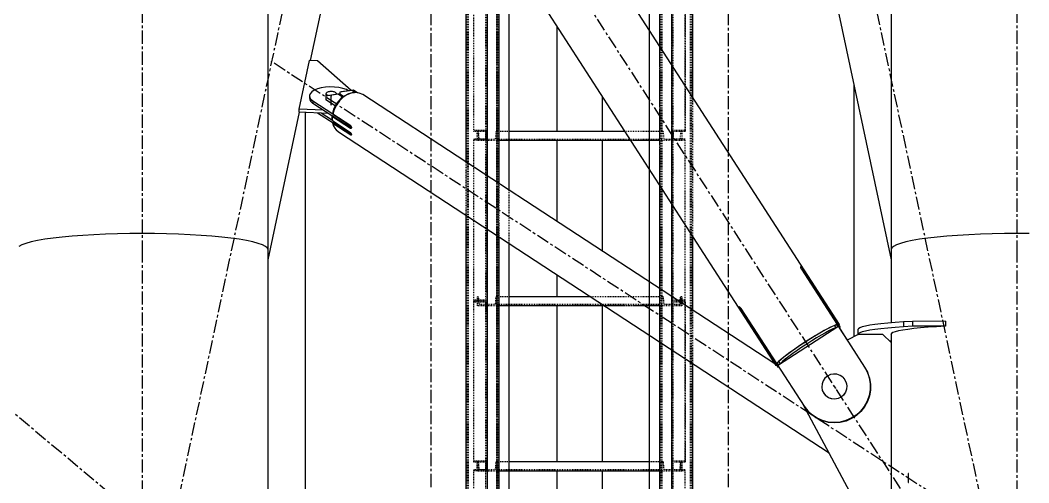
# Model space of a CAD drawing. Header units: millimetres. Extents: x 5143 to 30813, y 232 to 21408.
# Drawn here: x 11766 to 12377, y 14213 to 14493 of the extents above; entities that cross this region are included whole.
import ezdxf

# ---------------------------------------------------------------- set-up
doc = ezdxf.new("R2010")
doc.units = ezdxf.units.MM
doc.header["$LTSCALE"] = 0.25
for name, pattern in [('CENTER', [50.8, 31.75, -6.35, 6.35, -6.35]), ('XKITLINE00', [0]), ('XKITLINE02', [4, 2, -2]), ('XKITLINE03', [6, 3, -1, 1, -1])]:
    doc.linetypes.add(name, pattern=pattern)

msp = doc.modelspace()

# ---------------------------------------------------------------- linework, layer by layer
at = {"color": 8, "linetype": 'CENTER'}
for p, q in [((11840, 16010.75), (11840, 14354.32)), ((12370, 16010.75), (12370, 14354.32)), ((11840, 14190.27), (10096.38, 15650.27)), ((12015, 15209.12), (12015, 13540.01)), ((12195, 15209.12), (12195, 13540.01)), ((12015, 14920.27), (11840, 14100.27)), ((11840, 14920.27), (12370, 14100.27)), ((12195, 14920.27), (12370, 14100.27)), ((12351.95, 14184.83), (11918.47, 14468)), ((11954.53, 14441.73), (11954.53, 14447.16)), ((11840, 14354.32), (11840, 12689.51)), ((12370, 14354.32), (12370, 12689.51)), ((12259.41, 14271.35), (12260.09, 14270.33)), ((12304.21, 14218.73), (12304.21, 14213.3))]:
    msp.add_line(p, q, dxfattribs=at)
at = {"color": 3, "linetype": 'XKITLINE02'}
for p, q in [((12037.16, 13721.24), (12037.17, 15406.22)), ((12037.69, 13721.24), (12037.7, 15406.22)), ((12054.93, 13721.24), (12054.93, 15406.22)), ((12055.01, 13721.24), (12055.01, 15406.22)), ((12055.46, 13721.24), (12055.47, 15406.22)), ((12055.86, 13721.24), (12055.86, 15406.22)), ((12147.49, 14302.1), (12147.49, 15406.22)), ((12153.69, 13723.56), (12153.69, 15406.22)), ((12154.14, 13721.24), (12154.14, 15406.22)), ((12154.54, 13721.24), (12154.54, 15406.22)), ((12154.99, 13721.24), (12154.99, 15406.22)), ((12155.07, 13721.24), (12155.07, 15406.22)), ((12172.31, 13721.24), (12172.31, 15406.22)), ((12172.84, 13721.24), (12172.84, 15406.22)), ((12147.49, 13721.24), (12147.49, 14943.1)), ((12173.69, 14446.09), (12173.69, 14943.1)), ((12041.01, 14425.71), (12041.01, 14523.03)), ((12048.21, 14420.46), (12048.21, 14522.44)), ((12049.01, 14420.46), (12049.01, 14520.98)), ((12160.99, 14420.46), (12160.99, 14523.03)), ((12161.79, 14420.46), (12161.79, 14522.44)), ((12168.99, 14425.71), (12168.99, 14523.03)), ((12168.99, 14522.44), (12168.99, 14425.71)), ((12147.49, 14077.5), (12147.49, 14486.62)), ((12153.69, 14392.84), (12153.69, 14477.03)), ((12173.69, 14317.57), (12173.69, 14446.09)), ((12049.01, 14426.29), (12041.01, 14426.29)), ((12048.21, 14425.71), (12041.01, 14425.71)), ((12043.69, 14425.78), (12043.01, 14425.78)), ((12043.01, 14420.28), (12043.01, 14425.78)), ((12043.01, 14425.78), (12043.01, 14420.28)), ((12044.07, 14420.98), (12043.69, 14425.78)), ((12043.69, 14425.78), (12044.07, 14420.98)), ((12049.01, 14426.28), (12048.21, 14426.28)), ((12048.21, 14426.28), (12048.21, 14421.06)), ((12048.21, 14323.61), (12048.21, 14426.28)), ((12049.01, 14426.28), (12049.01, 14420.48)), ((12049.01, 14328.83), (12049.01, 14426.28)), ((12054.33, 14425.78), (12053.95, 14420.98)), ((12054.33, 14425.78), (12053.95, 14420.98)), ((12055.01, 14425.78), (12054.33, 14425.78)), ((12062.51, 14425.78), (12055.01, 14425.78)), ((12055.01, 14420.28), (12055.01, 14425.78)), ((12055.01, 14425.78), (12055.01, 14420.28)), ((12055.01, 14425.78), (12055.01, 14420.28)), ((12154.99, 14425.78), (12132.4, 14425.78)), ((12154.99, 14420.28), (12154.99, 14425.78)), ((12154.99, 14425.78), (12154.99, 14420.28)), ((12155.67, 14425.78), (12154.99, 14425.78)), ((12154.99, 14425.78), (12154.99, 14420.28)), ((12155.67, 14425.78), (12156.05, 14420.98)), ((12155.67, 14425.78), (12156.05, 14420.98)), ((12160.99, 14426.29), (12160.99, 14420.46)), ((12168.99, 14426.29), (12160.99, 14426.29)), ((12160.99, 14323.03), (12160.99, 14426.28)), ((12161.79, 14426.28), (12160.99, 14426.28)), ((12161.79, 14323.61), (12161.79, 14426.28)), ((12161.79, 14425.71), (12161.79, 14420.46)), ((12168.99, 14425.71), (12161.79, 14425.71)), ((12166.31, 14425.78), (12165.93, 14420.98)), ((12166.31, 14425.78), (12165.93, 14420.98)), ((12166.99, 14425.78), (12166.31, 14425.78)), ((12166.99, 14425.78), (12166.99, 14420.28)), ((12166.99, 14425.78), (12166.99, 14420.28)), ((12048.21, 14421.06), (12041.01, 14421.06)), ((12041.01, 14421.06), (12041.01, 14420.48)), ((12041.01, 14323.03), (12041.01, 14421.06)), ((12049.01, 14420.48), (12041.01, 14420.48)), ((12055.01, 14420.28), (12043.01, 14420.28)), ((12053.95, 14420.98), (12044.07, 14420.98)), ((12049.01, 14420.46), (12048.21, 14420.46)), ((12049.01, 14323.03), (12049.01, 14420.48)), ((12154.99, 14420.98), (12055.01, 14420.98)), ((12062.51, 14420.28), (12055.01, 14420.28)), ((12154.99, 14420.28), (12135.96, 14420.28)), ((12166.99, 14420.28), (12154.99, 14420.28)), ((12165.93, 14420.98), (12156.05, 14420.98)), ((12168.99, 14420.47), (12160.99, 14420.47)), ((12161.79, 14420.46), (12160.99, 14420.46)), ((12168.99, 14421.06), (12161.79, 14421.06)), ((12168.99, 14323.03), (12168.99, 14421.06)), ((12036.31, 14374.73), (12036.31, 14407.31)), ((12056.31, 14361.66), (12056.31, 14394.25)), ((12062.51, 14357.61), (12062.51, 14390.2)), ((12147.49, 14302.1), (12147.49, 14334.69)), ((12153.69, 14298.05), (12153.69, 14330.64)), ((12043.69, 14325.78), (12043.01, 14325.78)), ((12043.01, 14325.78), (12043.01, 14320.28)), ((12043.01, 14325.78), (12043.01, 14320.28)), ((12043.69, 14325.78), (12044.07, 14320.98)), ((12043.69, 14325.78), (12044.07, 14320.98)), ((12049.01, 14328.83), (12048.21, 14328.83)), ((12049.01, 14328.83), (12049.01, 14323.03)), ((12054.33, 14325.78), (12053.95, 14320.98)), ((12054.33, 14325.78), (12053.95, 14320.98)), ((12055.01, 14325.78), (12054.33, 14325.78)), ((12062.51, 14325.78), (12055.01, 14325.78)), ((12055.01, 14320.28), (12055.01, 14325.78)), ((12055.01, 14325.78), (12055.01, 14320.28)), ((12055.01, 14325.78), (12055.01, 14320.28)), ((12154.99, 14325.78), (12111.25, 14325.78)), ((12154.99, 14320.28), (12154.99, 14325.78)), ((12154.99, 14325.78), (12154.99, 14320.28)), ((12155.67, 14325.78), (12154.99, 14325.78)), ((12154.99, 14325.78), (12154.99, 14320.28)), ((12155.67, 14325.78), (12156.05, 14320.98)), ((12155.67, 14325.78), (12156.05, 14320.98)), ((12161.79, 14328.83), (12160.99, 14328.83)), ((12166.31, 14325.78), (12165.93, 14320.98)), ((12165.93, 14320.98), (12166.31, 14325.78)), ((12166.99, 14325.78), (12166.31, 14325.78)), ((12166.99, 14325.78), (12166.99, 14320.28)), ((12166.99, 14320.28), (12166.99, 14325.78)), ((12048.21, 14323.61), (12041.01, 14323.61)), ((12041.01, 14323.03), (12041.01, 14322.44)), ((12049.01, 14323.03), (12041.01, 14323.03)), ((12041.01, 14225.71), (12041.01, 14323.03)), ((12049.01, 14323.03), (12041.01, 14323.03)), ((12048.21, 14322.44), (12041.01, 14322.44)), ((12055.01, 14320.28), (12043.01, 14320.28)), ((12053.95, 14320.98), (12044.07, 14320.98)), ((12048.21, 14322.44), (12048.21, 14317.2)), ((12048.21, 14220.46), (12048.21, 14322.44)), ((12049.01, 14317.2), (12049.01, 14323.03)), ((12049.01, 14220.46), (12049.01, 14320.98)), ((12154.99, 14320.98), (12055.01, 14320.98)), ((12062.51, 14320.28), (12055.01, 14320.28)), ((12154.99, 14320.28), (12119.67, 14320.28)), ((12166.99, 14320.28), (12154.99, 14320.28)), ((12165.93, 14320.98), (12156.05, 14320.98)), ((12160.99, 14220.46), (12160.99, 14323.03)), ((12168.99, 14323.03), (12160.99, 14323.03)), ((12168.99, 14323.03), (12160.99, 14323.03)), ((12168.99, 14323.61), (12161.79, 14323.61)), ((12161.79, 14220.46), (12161.79, 14322.44)), ((12168.99, 14322.44), (12161.79, 14322.44)), ((12168.99, 14225.71), (12168.99, 14323.03)), ((12168.99, 14322.44), (12168.99, 14225.71)), ((12173.69, 14123.02), (12173.69, 14317.57)), ((12049.01, 14317.2), (12048.21, 14317.2)), ((12161.79, 14317.2), (12160.99, 14317.2)), ((12049.01, 14226.29), (12041.01, 14226.29)), ((12049.01, 14226.28), (12048.21, 14226.28)), ((12048.21, 14226.28), (12048.21, 14221.06)), ((12048.21, 14123.61), (12048.21, 14226.28)), ((12049.01, 14226.28), (12049.01, 14220.48)), ((12049.01, 14226.28), (12049.01, 14128.83)), ((12168.99, 14226.29), (12160.99, 14226.29)), ((12160.99, 14123.03), (12160.99, 14226.28)), ((12161.79, 14226.28), (12160.99, 14226.28)), ((12161.79, 14123.61), (12161.79, 14226.28)), ((12048.21, 14225.71), (12041.01, 14225.71)), ((12048.21, 14221.06), (12041.01, 14221.06)), ((12041.01, 14221.06), (12041.01, 14220.48)), ((12041.01, 14123.03), (12041.01, 14221.06)), ((12049.01, 14220.48), (12041.01, 14220.48)), ((12043.69, 14225.78), (12043.01, 14225.78)), ((12043.01, 14220.28), (12043.01, 14225.78)), ((12043.01, 14225.78), (12043.01, 14220.28)), ((12055.01, 14220.28), (12043.01, 14220.28)), ((12044.07, 14220.98), (12043.69, 14225.78)), ((12043.69, 14225.78), (12044.07, 14220.98)), ((12053.95, 14220.98), (12044.07, 14220.98)), ((12049.01, 14220.46), (12048.21, 14220.46)), ((12049.01, 14220.48), (12049.01, 14123.03)), ((12054.33, 14225.78), (12053.95, 14220.98)), ((12054.33, 14225.78), (12053.95, 14220.98)), ((12055.01, 14225.78), (12054.33, 14225.78)), ((12062.51, 14225.78), (12055.01, 14225.78)), ((12055.01, 14220.28), (12055.01, 14225.78)), ((12055.01, 14225.78), (12055.01, 14220.28)), ((12055.01, 14225.78), (12055.01, 14220.28)), ((12154.99, 14220.98), (12055.01, 14220.98)), ((12062.51, 14220.28), (12055.01, 14220.28)), ((12154.99, 14225.78), (12147.49, 14225.78)), ((12154.99, 14220.28), (12147.49, 14220.28)), ((12154.99, 14220.28), (12154.99, 14225.78)), ((12154.99, 14225.78), (12154.99, 14220.28)), ((12155.67, 14225.78), (12154.99, 14225.78)), ((12154.99, 14225.78), (12154.99, 14220.28)), ((12166.99, 14220.28), (12154.99, 14220.28)), ((12155.67, 14225.78), (12156.05, 14220.98)), ((12155.67, 14225.78), (12156.05, 14220.98)), ((12165.93, 14220.98), (12156.05, 14220.98)), ((12168.99, 14220.47), (12160.99, 14220.47)), ((12161.79, 14220.46), (12160.99, 14220.46)), ((12161.79, 14220.46), (12161.79, 14225.71)), ((12168.99, 14225.71), (12161.79, 14225.71)), ((12168.99, 14221.06), (12161.79, 14221.06)), ((12166.31, 14225.78), (12165.93, 14220.98)), ((12165.93, 14220.98), (12166.31, 14225.78)), ((12166.99, 14225.78), (12166.31, 14225.78)), ((12166.99, 14225.78), (12166.99, 14220.28)), ((12166.99, 14220.28), (12166.99, 14225.78)), ((12168.99, 14123.03), (12168.99, 14221.06))]:
    msp.add_line(p, q, dxfattribs=at)
at = {"color": 1, "linetype": 'XKITLINE03'}
for p, q in [((12049.02, 15406.22), (12049.01, 13721.24)), ((12055.01, 15406.22), (12055.01, 13721.24)), ((12147.49, 13721.24), (12147.49, 15406.22)), ((12160.99, 15406.22), (12160.99, 13721.24)), ((12049.01, 14523.03), (12049.01, 14426.29)), ((12160.99, 14426.29), (12160.99, 14523.03)), ((12049.01, 14420.48), (12049.01, 14323.03)), ((12154.99, 14420.28), (12055.01, 14420.28)), ((12055.01, 14420.28), (12055.01, 14420.28)), ((12154.99, 14420.28), (12154.99, 14420.28)), ((12160.99, 14323.03), (12160.99, 14420.47)), ((12049.01, 14323.03), (12049.01, 14226.29)), ((12154.99, 14320.28), (12055.01, 14320.28)), ((12055.01, 14320.28), (12055.01, 14320.28)), ((12154.99, 14320.28), (12154.99, 14320.28)), ((12160.99, 14226.29), (12160.99, 14323.03)), ((12049.01, 14220.48), (12049.01, 14123.03)), ((12154.99, 14220.28), (12055.01, 14220.28)), ((12055.01, 14220.28), (12055.01, 14220.28)), ((12154.99, 14220.28), (12154.99, 14220.28)), ((12160.99, 14123.03), (12160.99, 14220.47))]:
    msp.add_line(p, q, dxfattribs=at)
at = {"color": 7, "linetype": 'XKITLINE00'}
for p, q in [((12147.49, 14486.62), (12147.49, 14897.45)), ((12153.69, 14477.03), (12153.69, 14897.45)), ((12173.69, 14446.09), (12173.69, 14897.45)), ((12036.31, 14407.31), (12036.31, 14574.44)), ((12056.31, 14394.25), (12056.31, 14543.5)), ((12062.51, 14390.2), (12062.51, 14533.91)), ((12132.4, 14425.78), (12062.51, 14425.78)), ((12135.96, 14420.28), (12062.51, 14420.28)), ((12147.49, 14334.69), (12147.49, 14402.44)), ((12153.69, 14330.64), (12153.69, 14392.84)), ((12036.31, 14123.02), (12036.31, 14374.73)), ((12056.31, 14123.02), (12056.31, 14361.66)), ((12173.69, 14317.57), (12173.69, 14361.9)), ((12062.51, 14123.02), (12062.51, 14357.61)), ((12111.25, 14325.78), (12062.51, 14325.78)), ((12119.67, 14320.28), (12062.51, 14320.28)), ((12147.49, 14123.02), (12147.49, 14302.1)), ((12153.69, 14123.02), (12153.69, 14298.05)), ((12173.69, 14123.02), (12173.69, 14284.99)), ((12147.49, 14225.78), (12062.51, 14225.78)), ((12147.49, 14220.28), (12062.51, 14220.28))]:
    msp.add_line(p, q, dxfattribs=at)
at = {"color": 8, "linetype": 'XKITLINE00'}
for p, q in [((12293.8, 14884.03), (12293.8, 14354.32)), ((11986.28, 14736.05), (12262.3, 14308.99)), ((11916.2, 14715.53), (11916.2, 14354.32)), ((11947.9, 14711.23), (12223.92, 14284.18)), ((11948.49, 14499.47), (11941.93, 14468.72)), ((12261.5, 14499.47), (12293.8, 14348.13)), ((12091.2, 14489.53), (12091.2, 14425.78)), ((11941.35, 14468.75), (11935.03, 14439.15)), ((11946.33, 14468.55), (11941.35, 14468.75)), ((11966.69, 14450.58), (11946.33, 14468.55)), ((11948.58, 14452.12), (11946.28, 14451.48)), ((11951.13, 14452.53), (11948.58, 14452.12)), ((11953.84, 14452.71), (11951.13, 14452.53)), ((11956.57, 14452.65), (11953.84, 14452.71)), ((11959.22, 14452.35), (11956.57, 14452.65)), ((11961.66, 14451.83), (11959.22, 14452.35)), ((12271.2, 14454.03), (12271.2, 14301.45)), ((11941.87, 14448.6), (11941.45, 14447.45)), ((11941.45, 14447.45), (11941.45, 14446.09)), ((11941.45, 14447.45), (11941.59, 14446.29)), ((11941.45, 14446.09), (11941.59, 14444.93)), ((11941.59, 14446.29), (11942.3, 14445.17)), ((11942.85, 14449.68), (11941.87, 14448.6)), ((11944.34, 14450.66), (11942.85, 14449.68)), ((11946.28, 14451.48), (11944.34, 14450.66)), ((11951.45, 14448.77), (11951.43, 14448.54)), ((11951.43, 14448.54), (11951.51, 14448.31)), ((11951.43, 14448.54), (11951.43, 14447.82)), ((11951.43, 14447.82), (11951.51, 14447.59)), ((11951.43, 14447.82), (11951.43, 14447.15)), ((11951.43, 14447.82), (11951.51, 14447.59)), ((11958.8, 14448.24), (11951.44, 14447.16)), ((11952.28, 14447.39), (11951.44, 14447.16)), ((11951.44, 14447.16), (11951.44, 14444.89)), ((11951.56, 14448.99), (11951.45, 14448.77)), ((11951.51, 14448.31), (11951.67, 14448.1)), ((11951.51, 14447.59), (11951.67, 14447.37)), ((11951.51, 14447.59), (11951.67, 14447.37)), ((11951.77, 14449.21), (11951.56, 14448.99)), ((11951.93, 14447.89), (11951.67, 14448.1)), ((11951.81, 14447.26), (11951.67, 14447.37)), ((11951.81, 14447.26), (11951.67, 14447.37)), ((11952.05, 14449.4), (11951.77, 14449.21)), ((11952.26, 14447.71), (11951.93, 14447.89)), ((11951.93, 14447.89), (11951.93, 14447.29)), ((11952.41, 14449.57), (11952.05, 14449.4)), ((11952.66, 14447.56), (11952.26, 14447.71)), ((11959.64, 14448.47), (11952.28, 14447.39)), ((11952.84, 14449.71), (11952.41, 14449.57)), ((11952.94, 14447.48), (11952.66, 14447.56)), ((11953.32, 14449.82), (11952.84, 14449.71)), ((11953.83, 14449.89), (11953.32, 14449.82)), ((11954.36, 14449.92), (11953.83, 14449.89)), ((11954.9, 14449.92), (11954.36, 14449.92)), ((11955.43, 14449.87), (11954.9, 14449.92)), ((11955.93, 14449.78), (11955.43, 14449.87)), ((11956.39, 14449.66), (11955.93, 14449.78)), ((11956.79, 14449.51), (11956.39, 14449.66)), ((11957.13, 14449.33), (11956.79, 14449.51)), ((11957.38, 14449.12), (11957.13, 14449.33)), ((11957.38, 14449.12), (11957.55, 14448.91)), ((11957.49, 14448.23), (11957.41, 14448.14)), ((11957.6, 14448.45), (11957.49, 14448.23)), ((11957.55, 14448.91), (11957.62, 14448.68)), ((11957.62, 14448.68), (11957.6, 14448.45)), ((11957.62, 14448.68), (11957.62, 14448.17)), ((11959.64, 14448.47), (11958.8, 14448.24)), ((11961.52, 14446.46), (11958.8, 14448.24)), ((11961.71, 14446.27), (11959.54, 14444.2)), ((11962.09, 14446.86), (11959.64, 14448.47)), ((11967.18, 14450.55), (11959.83, 14449.47)), ((11960.67, 14449.7), (11959.83, 14449.47)), ((11959.83, 14449.47), (11959.83, 14448.34)), ((11968.02, 14450.78), (11960.67, 14449.7)), ((11961.52, 14446.44), (11960.68, 14445.81)), ((11961.56, 14446.47), (11961.52, 14446.46)), ((11961.52, 14446.46), (11961.52, 14446.44)), ((11962.77, 14447.37), (11961.53, 14446.45)), ((11963.79, 14451.09), (11961.66, 14451.83)), ((11964.13, 14447.85), (11961.71, 14446.27)), ((11965, 14448.48), (11962.77, 14447.37)), ((11965.18, 14450.36), (11963.79, 14451.09)), ((11966.68, 14448.87), (11964.13, 14447.85)), ((11967.27, 14449.11), (11965, 14448.48)), ((11969.23, 14449.26), (11966.68, 14448.87)), ((11968.02, 14450.78), (11967.18, 14450.55)), ((11969.17, 14449.25), (11967.18, 14450.55)), ((11968.76, 14449.19), (11967.27, 14449.11)), ((11970.56, 14449.12), (11968.02, 14450.78)), ((11971.64, 14449.01), (11969.23, 14449.26)), ((11973.81, 14448.14), (11971.64, 14449.01)), ((12223.28, 14285.18), (11973.81, 14448.14)), ((12118.8, 14446.83), (12118.8, 14425.78)), ((11941.59, 14444.93), (11942.3, 14443.81)), ((11942.3, 14445.17), (11942.3, 14443.81)), ((11943.54, 14444.13), (11942.3, 14445.17)), ((11943.54, 14442.77), (11942.3, 14443.81)), ((11943.54, 14444.13), (11943.54, 14442.77)), ((11955.55, 14436.29), (11943.54, 14444.13)), ((11966.59, 14427.72), (11943.54, 14442.77)), ((11957.06, 14441.22), (11951.44, 14444.89)), ((11957.27, 14441.65), (11956.09, 14439.22)), ((11957.73, 14441.74), (11956.37, 14439.02)), ((11958.82, 14443.88), (11957.27, 14441.65)), ((11959.54, 14444.2), (11957.73, 14441.74)), ((11960.68, 14445.81), (11958.82, 14443.88)), ((11935.23, 14437.33), (11916.2, 14348.13)), ((11935.03, 14439.15), (11935.03, 14437.34)), ((11949.96, 14438.58), (11935.03, 14439.15)), ((11952.91, 14436.65), (11935.03, 14437.34)), ((11938.8, 14437.2), (11938.8, 14133.97)), ((11955.69, 14430.76), (11946.28, 14436.91)), ((11955.34, 14432.35), (11948.49, 14436.82)), ((11955.04, 14434.44), (11955.02, 14433.8)), ((11955.02, 14433.8), (11955.04, 14433.17)), ((11955.09, 14435.08), (11955.04, 14434.44)), ((11955.32, 14434.25), (11955.04, 14434.44)), ((11955.25, 14435.13), (11955.09, 14435.08)), ((11955.63, 14434.73), (11955.09, 14435.08)), ((11955.37, 14434.65), (11955.23, 14433.35)), ((11956.09, 14439.22), (11955.33, 14436.69)), ((11955.62, 14436.51), (11955.33, 14436.69)), ((11955.79, 14434.77), (11955.37, 14434.65)), ((11966.26, 14427.53), (11955.37, 14434.65)), ((11956.37, 14439.02), (11955.54, 14436.24)), ((11966.44, 14429.12), (11955.54, 14436.24)), ((11955.79, 14434.77), (11955.63, 14434.73)), ((11955.69, 14436.14), (11955.69, 14435.78)), ((11955.82, 14436.06), (11955.69, 14435.78)), ((11966.59, 14428.67), (11955.69, 14435.78)), ((11956.37, 14439.03), (11956.09, 14439.22)), ((11955.04, 14433.17), (11955.09, 14432.55)), ((11955.27, 14433.02), (11955.04, 14433.17)), ((11955.34, 14432.38), (11955.09, 14432.55)), ((11955.23, 14433.35), (11955.37, 14432.12)), ((11966.26, 14425), (11955.37, 14432.12)), ((11955.37, 14430.97), (11956.09, 14428.97)), ((11956.01, 14430.76), (11955.54, 14430.63)), ((11955.54, 14430.63), (11956.37, 14428.3)), ((11966.44, 14423.51), (11955.54, 14430.63)), ((11966.59, 14424.05), (11955.69, 14431.17)), ((11955.69, 14431.17), (11955.69, 14430.76)), ((11955.69, 14431.17), (11955.91, 14430.82)), ((11955.91, 14430.82), (11955.69, 14430.76)), ((11955.88, 14430.72), (11955.78, 14430.78)), ((11956.01, 14430.76), (11955.88, 14430.72)), ((11966.8, 14423.71), (11955.91, 14430.82)), ((11956.14, 14428.93), (11956.09, 14428.97)), ((11956.09, 14428.97), (11956.18, 14428.84)), ((11956.37, 14428.3), (11957.73, 14426.33)), ((11966.69, 14427.65), (11966.26, 14427.53)), ((11966.41, 14427.48), (11966.26, 14427.53)), ((11966.44, 14429.12), (11966.56, 14428.97)), ((11966.67, 14427.62), (11966.55, 14427.51)), ((11966.56, 14428.97), (11966.68, 14428.79)), ((11966.66, 14428.82), (11966.59, 14428.67)), ((11966.59, 14428.67), (11966.59, 14427.72)), ((11966.74, 14427.76), (11966.59, 14427.72)), ((11966.76, 14427.79), (11966.67, 14427.62)), ((11966.72, 14427.71), (11966.67, 14427.74)), ((11966.68, 14428.79), (11966.77, 14428.55)), ((11966.81, 14428.02), (11966.76, 14427.79)), ((11966.77, 14428.55), (11966.81, 14428.28)), ((11966.81, 14428.28), (11966.81, 14428.02)), ((11959.54, 14424.88), (11957.73, 14426.33)), ((12256.3, 14231.02), (11959.54, 14424.88)), ((11966.41, 14424.87), (11966.26, 14425)), ((11966.57, 14427.52), (11966.41, 14427.48)), ((11966.55, 14427.51), (11966.41, 14427.48)), ((11966.41, 14424.87), (11966.55, 14424.68)), ((11966.77, 14423.6), (11966.44, 14423.51)), ((11966.56, 14423.47), (11966.44, 14423.51)), ((11966.55, 14424.68), (11966.67, 14424.45)), ((11966.68, 14423.47), (11966.56, 14423.47)), ((11966.59, 14424.6), (11966.59, 14424.05)), ((11966.59, 14424.05), (11966.8, 14423.71)), ((11966.67, 14424.45), (11966.76, 14424.2)), ((11966.77, 14423.57), (11966.69, 14423.48)), ((11966.76, 14424.2), (11966.81, 14423.95)), ((11966.81, 14423.73), (11966.77, 14423.57)), ((11966.81, 14423.95), (11966.81, 14423.73)), ((12091.2, 14420.28), (12091.2, 14371.46)), ((12118.8, 14420.28), (12118.8, 14353.43)), ((11781.09, 14360.48), (11776.64, 14359.71)), ((11786.11, 14361.18), (11781.09, 14360.48)), ((11791.65, 14361.82), (11786.11, 14361.18)), ((11797.66, 14362.39), (11791.65, 14361.82)), ((11804.07, 14362.88), (11797.66, 14362.39)), ((11810.83, 14363.29), (11804.07, 14362.88)), ((11817.88, 14363.61), (11810.83, 14363.29)), ((11825.13, 14363.84), (11817.88, 14363.61)), ((11832.53, 14363.98), (11825.13, 14363.84)), ((11840, 14364.03), (11832.53, 14363.98)), ((11847.46, 14363.98), (11840, 14364.03)), ((11854.86, 14363.84), (11847.46, 14363.98)), ((11862.12, 14363.61), (11854.86, 14363.84)), ((11869.16, 14363.29), (11862.12, 14363.61)), ((11875.92, 14362.88), (11869.16, 14363.29)), ((11882.33, 14362.39), (11875.92, 14362.88)), ((11888.34, 14361.82), (11882.33, 14362.39)), ((11893.88, 14361.18), (11888.34, 14361.82)), ((11898.9, 14360.48), (11893.88, 14361.18)), ((11903.35, 14359.71), (11898.9, 14360.48)), ((12311.09, 14360.48), (12306.64, 14359.71)), ((12316.11, 14361.18), (12311.09, 14360.48)), ((12321.65, 14361.82), (12316.11, 14361.18)), ((12327.66, 14362.39), (12321.65, 14361.82)), ((12334.07, 14362.88), (12327.66, 14362.39)), ((12340.83, 14363.29), (12334.07, 14362.88)), ((12347.88, 14363.61), (12340.83, 14363.29)), ((12355.13, 14363.84), (12347.88, 14363.61)), ((12362.53, 14363.98), (12355.13, 14363.84)), ((12370, 14364.03), (12362.53, 14363.98)), ((12377.46, 14363.98), (12370, 14364.03)), ((11767.08, 14357.14), (11765.26, 14356.21)), ((11769.6, 14358.04), (11767.08, 14357.14)), ((11772.79, 14358.9), (11769.6, 14358.04)), ((11776.64, 14359.71), (11772.79, 14358.9)), ((11907.2, 14358.9), (11903.35, 14359.71)), ((11910.39, 14358.04), (11907.2, 14358.9)), ((11912.91, 14357.14), (11910.39, 14358.04)), ((11914.73, 14356.21), (11912.91, 14357.14)), ((11915.83, 14355.27), (11914.73, 14356.21)), ((11915.83, 14355.27), (11914.73, 14356.21)), ((11915.83, 14355.27), (11916.2, 14354.32)), ((11915.83, 14355.27), (11916.2, 14354.32)), ((11916.2, 14354.32), (11916.2, 14141.22)), ((12294.16, 14355.27), (12293.8, 14354.32)), ((12294.16, 14355.27), (12293.8, 14354.32)), ((12293.8, 14354.32), (12293.8, 14309.96)), ((12295.26, 14356.21), (12294.16, 14355.27)), ((12295.26, 14356.21), (12294.16, 14355.27)), ((12297.08, 14357.14), (12295.26, 14356.21)), ((12299.6, 14358.04), (12297.08, 14357.14)), ((12302.79, 14358.9), (12299.6, 14358.04)), ((12306.64, 14359.71), (12302.79, 14358.9)), ((12238.99, 14343.81), (12238.93, 14343.71)), ((12238.93, 14343.71), (12238.93, 14343.53)), ((12238.93, 14343.53), (12238.99, 14343.3)), ((12239.09, 14343.83), (12238.99, 14343.81)), ((12238.99, 14343.3), (12239.1, 14343.02)), ((12239.25, 14343.78), (12239.09, 14343.83)), ((12239.1, 14343.02), (12239.26, 14342.71)), ((12239.44, 14343.65), (12239.25, 14343.78)), ((12239.26, 14342.71), (12239.45, 14342.39)), ((12240.04, 14342.87), (12239.41, 14342.46)), ((12239.53, 14343.57), (12239.44, 14343.65)), ((12239.45, 14342.39), (12261.07, 14308.94)), ((12239.53, 14343.57), (12239.63, 14343.44)), ((12240.25, 14342.54), (12239.62, 14342.13)), ((12239.63, 14343.44), (12239.83, 14343.17)), ((12239.83, 14343.17), (12240.04, 14342.87)), ((12240.04, 14342.87), (12240.25, 14342.54)), ((12240.25, 14342.54), (12261.87, 14309.1)), ((12091.2, 14338.87), (12091.2, 14325.78)), ((12091.2, 14320.28), (12091.2, 14225.78)), ((12118.8, 14320.28), (12118.8, 14225.78)), ((12201.68, 14319.64), (12201.66, 14319.48)), ((12201.66, 14319.48), (12201.7, 14319.26)), ((12201.74, 14319.73), (12201.68, 14319.64)), ((12201.7, 14319.26), (12201.74, 14319.14)), ((12201.86, 14319.74), (12201.74, 14319.73)), ((12201.74, 14319.14), (12201.81, 14318.99)), ((12201.81, 14318.99), (12201.98, 14318.7)), ((12202.01, 14319.66), (12201.86, 14319.74)), ((12201.98, 14318.7), (12202.17, 14318.38)), ((12202.2, 14319.51), (12202.01, 14319.66)), ((12202.8, 14318.79), (12202.17, 14318.38)), ((12202.17, 14318.38), (12202.38, 14318.06)), ((12202.2, 14319.51), (12202.41, 14319.3)), ((12203.01, 14318.46), (12202.38, 14318.06)), ((12202.38, 14318.06), (12223.99, 14284.61)), ((12202.41, 14319.3), (12202.63, 14319.03)), ((12202.63, 14319.03), (12202.84, 14318.72)), ((12202.84, 14318.72), (12224.46, 14285.27)), ((12261.51, 14307.45), (12225.64, 14284.26)), ((12254.53, 14305.94), (12251.67, 14304.35)), ((12255.68, 14306.48), (12253.31, 14305.21)), ((12257.04, 14307.25), (12254.53, 14305.94)), ((12257.73, 14307.5), (12255.68, 14306.48)), ((12258.55, 14306.25), (12256.49, 14305.22)), ((12259.13, 14308.23), (12257.04, 14307.25)), ((12259.42, 14308.25), (12257.73, 14307.5)), ((12260.23, 14306.99), (12258.55, 14306.25)), ((12260.73, 14308.86), (12259.13, 14308.23)), ((12260.7, 14308.7), (12259.42, 14308.25)), ((12259.42, 14308.25), (12260.23, 14306.99)), ((12261.51, 14307.45), (12260.23, 14306.99)), ((12261.07, 14308.94), (12260.7, 14308.7)), ((12261.07, 14308.93), (12260.7, 14308.69)), ((12260.7, 14308.7), (12261.51, 14307.45)), ((12261.07, 14308.94), (12260.73, 14308.86)), ((12261.08, 14308.94), (12277.72, 14283.18)), ((12261.87, 14309.1), (12261.24, 14308.69)), ((12261.48, 14308.85), (12261.24, 14308.69)), ((12261.48, 14308.85), (12262.29, 14307.59)), ((12261.73, 14308.82), (12261.48, 14308.85)), ((12261.73, 14308.82), (12262.54, 14307.57)), ((12261.88, 14308.72), (12261.73, 14308.82)), ((12262.3, 14308.99), (12261.87, 14309.1)), ((12261.88, 14308.72), (12262.69, 14307.47)), ((12262.23, 14308.57), (12262.05, 14308.45)), ((12262.29, 14307.59), (12262.05, 14307.44)), ((12262.3, 14308.99), (12262.23, 14308.57)), ((12262.54, 14307.57), (12262.29, 14307.59)), ((12262.65, 14307.06), (12262.39, 14306.9)), ((12262.41, 14306.9), (12267.24, 14299.42)), ((12262.69, 14307.47), (12262.54, 14307.57)), ((12262.72, 14307.3), (12262.65, 14307.06)), ((12262.69, 14307.47), (12262.72, 14307.3)), ((12273.98, 14306.39), (12273.73, 14305.85)), ((12273.73, 14305.85), (12273.73, 14302.86)), ((12274.82, 14306.92), (12273.98, 14306.39)), ((12276.25, 14307.44), (12274.82, 14306.92)), ((12278.27, 14307.94), (12276.25, 14307.44)), ((12280.85, 14308.44), (12278.27, 14307.94)), ((12280.85, 14305.45), (12278.27, 14304.95)), ((12283.97, 14308.91), (12280.85, 14308.44)), ((12283.97, 14305.92), (12280.85, 14305.45)), ((12287.61, 14309.36), (12283.97, 14308.91)), ((12287.61, 14306.37), (12283.97, 14305.92)), ((12291.74, 14309.78), (12287.61, 14309.36)), ((12291.74, 14306.79), (12287.61, 14306.37)), ((12296.33, 14310.17), (12291.74, 14309.78)), ((12296.33, 14307.18), (12291.74, 14306.79)), ((12301.34, 14310.53), (12296.33, 14310.17)), ((12301.34, 14307.54), (12296.33, 14307.18)), ((12300.82, 14305.53), (12298.24, 14305.04)), ((12303.94, 14306), (12300.82, 14305.53)), ((12306.73, 14310.85), (12301.34, 14310.53)), ((12301.34, 14310.53), (12301.34, 14307.54)), ((12306.73, 14307.86), (12301.34, 14307.54)), ((12307.58, 14306.45), (12303.94, 14306)), ((12326.7, 14310.94), (12306.73, 14310.85)), ((12306.73, 14310.85), (12306.73, 14307.86)), ((12326.7, 14307.94), (12306.73, 14307.86)), ((12311.71, 14306.87), (12307.58, 14306.45)), ((12316.3, 14307.27), (12311.71, 14306.87)), ((12321.31, 14307.62), (12316.3, 14307.27)), ((12326.7, 14307.94), (12321.31, 14307.62)), ((12326.7, 14310.94), (12326.7, 14307.94)), ((12245.26, 14300.51), (12241.91, 14298.39)), ((12244.92, 14300.25), (12241.94, 14298.35)), ((12247.86, 14302.05), (12244.92, 14300.25)), ((12248.55, 14302.52), (12245.26, 14300.51)), ((12248.67, 14300.8), (12245.73, 14298.99)), ((12250.68, 14303.72), (12247.86, 14302.05)), ((12251.67, 14304.35), (12248.55, 14302.52)), ((12251.49, 14302.46), (12248.67, 14300.8)), ((12253.31, 14305.21), (12250.68, 14303.72)), ((12254.12, 14303.95), (12251.49, 14302.46)), ((12256.49, 14305.22), (12254.12, 14303.95)), ((12273.88, 14302.83), (12267.23, 14299.41)), ((12273.98, 14303.4), (12273.73, 14302.86)), ((12273.73, 14302.86), (12273.78, 14302.79)), ((12288.86, 14302.9), (12273.88, 14302.83)), ((12274.82, 14303.92), (12273.98, 14303.4)), ((12276.25, 14304.45), (12274.82, 14303.92)), ((12278.27, 14304.95), (12276.25, 14304.45)), ((12293.8, 14297.99), (12288.86, 14302.9)), ((12293.95, 14303.48), (12293.7, 14302.95)), ((12293.7, 14302.95), (12293.8, 14302.81)), ((12293.8, 14303.14), (12293.8, 14202.29)), ((12294.79, 14304.01), (12293.95, 14303.48)), ((12296.23, 14304.53), (12294.79, 14304.01)), ((12298.24, 14305.04), (12296.23, 14304.53)), ((12235.42, 14294.04), (12232.48, 14291.94)), ((12236.13, 14294.47), (12233.46, 14292.58)), ((12236.94, 14293.21), (12234.27, 14291.33)), ((12238.6, 14296.21), (12235.42, 14294.04)), ((12238.98, 14296.41), (12236.13, 14294.47)), ((12239.8, 14295.15), (12236.94, 14293.21)), ((12241.91, 14298.39), (12238.6, 14296.21)), ((12241.94, 14298.35), (12238.98, 14296.41)), ((12242.75, 14297.09), (12239.8, 14295.15)), ((12245.73, 14298.99), (12242.75, 14297.09)), ((12293.8, 14298.85), (12292.84, 14298.93)), ((12227.13, 14287.71), (12225.76, 14286.49)), ((12227.64, 14288.24), (12225.89, 14286.74)), ((12228.9, 14289.16), (12227.13, 14287.71)), ((12229.86, 14289.99), (12227.64, 14288.24)), ((12229.71, 14287.91), (12227.94, 14286.46)), ((12231.03, 14290.8), (12228.9, 14289.16)), ((12231.84, 14289.55), (12229.71, 14287.91)), ((12232.48, 14291.94), (12229.86, 14289.99)), ((12233.46, 14292.58), (12231.03, 14290.8)), ((12234.27, 14291.33), (12231.84, 14289.55)), ((12223.99, 14284.61), (12223.92, 14284.18)), ((12224.35, 14284.08), (12223.92, 14284.18)), ((12224.62, 14285.02), (12223.99, 14284.61)), ((12224.38, 14284.86), (12224.31, 14284.62)), ((12224.31, 14284.62), (12225.12, 14283.37)), ((12224.31, 14284.62), (12224.34, 14284.45)), ((12224.34, 14284.45), (12225.15, 14283.2)), ((12224.51, 14284.18), (12224.35, 14284.08)), ((12224.62, 14285.02), (12224.38, 14284.86)), ((12224.38, 14284.86), (12225.19, 14283.61)), ((12224.67, 14285.55), (12224.46, 14285.27)), ((12224.83, 14285.52), (12224.46, 14285.27)), ((12224.84, 14285.51), (12224.46, 14285.27)), ((12224.46, 14285.26), (12241.11, 14259.51)), ((12225.89, 14286.74), (12224.67, 14285.55)), ((12225.76, 14286.49), (12224.83, 14285.52)), ((12224.83, 14285.52), (12225.64, 14284.26)), ((12225.19, 14283.61), (12225.12, 14283.37)), ((12225.12, 14283.37), (12225.15, 14283.2)), ((12225.29, 14283.1), (12225.15, 14283.2)), ((12225.43, 14283.76), (12225.19, 14283.61)), ((12225.55, 14283.07), (12225.29, 14283.1)), ((12225.78, 14283.22), (12225.55, 14283.07)), ((12226.57, 14285.23), (12225.64, 14284.26)), ((12225.76, 14286.49), (12226.57, 14285.23)), ((12227.94, 14286.46), (12226.57, 14285.23)), ((12277.72, 14283.18), (12277.88, 14282.95)), ((12277.72, 14283.18), (12279.41, 14280.02)), ((12277.88, 14282.95), (12279.57, 14279.79)), ((12252.62, 14274.85), (12251.95, 14272.99)), ((12253.75, 14276.48), (12252.62, 14274.85)), ((12255.26, 14277.77), (12253.75, 14276.48)), ((12257.06, 14278.62), (12255.26, 14277.77)), ((12259.01, 14278.98), (12257.06, 14278.62)), ((12260.98, 14278.82), (12259.01, 14278.98)), ((12262.85, 14278.16), (12260.98, 14278.82)), ((12264.47, 14277.04), (12262.85, 14278.16)), ((12264.47, 14277.04), (12265.75, 14275.54)), ((12265.75, 14275.54), (12266.6, 14273.75)), ((12265.8, 14275.48), (12266.64, 14273.69)), ((12279.41, 14280.02), (12279.57, 14279.79)), ((12279.41, 14280.02), (12280.55, 14276.63)), ((12279.57, 14279.79), (12280.71, 14276.39)), ((12280.55, 14276.63), (12281.12, 14273.08)), ((12280.71, 14276.39), (12281.28, 14272.85)), ((12251.95, 14272.99), (12251.79, 14271.02)), ((12251.79, 14271.02), (12252.14, 14269.07)), ((12252.14, 14269.07), (12252.99, 14267.29)), ((12266.79, 14269.84), (12266.12, 14267.97)), ((12266.83, 14269.77), (12266.16, 14267.91)), ((12266.6, 14273.75), (12266.95, 14271.81)), ((12266.64, 14273.69), (12266.99, 14271.75)), ((12266.95, 14271.81), (12266.79, 14269.84)), ((12266.99, 14271.75), (12266.83, 14269.77)), ((12281.1, 14269.49), (12280.48, 14265.96)), ((12281.25, 14269.26), (12280.64, 14265.72)), ((12281.12, 14273.08), (12281.1, 14269.49)), ((12281.28, 14272.85), (12281.25, 14269.26)), ((12252.99, 14267.29), (12254.27, 14265.78)), ((12253.03, 14267.22), (12254.31, 14265.72)), ((12255.9, 14264.66), (12254.27, 14265.78)), ((12255.94, 14264.6), (12254.31, 14265.72)), ((12257.76, 14264), (12255.9, 14264.66)), ((12257.8, 14263.94), (12255.94, 14264.6)), ((12259.74, 14263.85), (12257.76, 14264)), ((12259.78, 14263.78), (12257.8, 14263.94)), ((12261.69, 14264.21), (12259.74, 14263.85)), ((12261.73, 14264.14), (12259.78, 14263.78)), ((12263.48, 14265.06), (12261.69, 14264.21)), ((12263.52, 14264.99), (12261.73, 14264.14)), ((12264.99, 14266.34), (12263.48, 14265.06)), ((12263.48, 14265.06), (12263.52, 14264.99)), ((12265.03, 14266.28), (12263.52, 14264.99)), ((12266.12, 14267.97), (12264.99, 14266.34)), ((12266.16, 14267.91), (12265.03, 14266.28)), ((12279.29, 14262.56), (12277.56, 14259.41)), ((12280.48, 14265.96), (12279.29, 14262.56)), ((12280.64, 14265.72), (12279.45, 14262.33)), ((12240.83, 14259.94), (12273.79, 14198.32)), ((12241.11, 14259.51), (12241.26, 14259.28)), ((12241.11, 14259.51), (12243.29, 14256.67)), ((12241.13, 14259.48), (12241.26, 14259.28)), ((12241.26, 14259.28), (12243.45, 14256.44)), ((12243.29, 14256.67), (12243.45, 14256.44)), ((12245.92, 14254.24), (12243.29, 14256.67)), ((12246.08, 14254), (12243.45, 14256.44)), ((12275.33, 14256.59), (12272.67, 14254.16)), ((12277.56, 14259.41), (12275.33, 14256.59)), ((12277.71, 14259.18), (12275.48, 14256.35)), ((12279.45, 14262.33), (12277.71, 14259.18)), ((12248.92, 14252.26), (12245.92, 14254.24)), ((12249.08, 14252.03), (12246.08, 14254)), ((12252.2, 14250.81), (12248.92, 14252.26)), ((12252.36, 14250.58), (12249.08, 14252.03)), ((12255.68, 14249.92), (12252.2, 14250.81)), ((12255.84, 14249.69), (12252.36, 14250.58)), ((12266.34, 14250.77), (12262.85, 14249.9)), ((12266.5, 14250.54), (12263, 14249.67)), ((12269.64, 14252.21), (12266.34, 14250.77)), ((12269.8, 14251.97), (12266.5, 14250.54)), ((12272.67, 14254.16), (12269.64, 14252.21)), ((12272.82, 14253.93), (12269.8, 14251.97)), ((12275.48, 14256.35), (12272.82, 14253.93)), ((12259.26, 14249.62), (12255.68, 14249.92)), ((12259.42, 14249.38), (12255.84, 14249.69)), ((12262.85, 14249.9), (12259.26, 14249.62)), ((12263, 14249.67), (12259.42, 14249.38)), ((12091.2, 14220.28), (12091.2, 14125.78)), ((12118.8, 14220.28), (12118.8, 14125.78))]:
    msp.add_line(p, q, dxfattribs=at)
for centre in [(11918.47, 14468), (11954.53, 14447.16), (11954.53, 14441.73), (11840, 14354.32), (11840, 14354.32), (12370, 14354.32), (12370, 14354.32), (12259.41, 14271.35), (12260.09, 14270.33), (12304.21, 14218.73), (12304.21, 14213.3)]:
    msp.add_circle(centre, 0.05, dxfattribs=at)
at = {"color": 1, "linetype": 'XKITLINE00'}
for centre in [(12049.01, 14426.29), (12160.99, 14426.29), (12049.01, 14420.48), (12055.01, 14420.28), (12055.01, 14420.28), (12154.99, 14420.28), (12154.99, 14420.28), (12160.99, 14420.47), (12049.01, 14323.03), (12049.01, 14323.03), (12055.01, 14320.28), (12055.01, 14320.28), (12154.99, 14320.28), (12154.99, 14320.28), (12160.99, 14323.03), (12160.99, 14323.03), (12049.01, 14226.29), (12160.99, 14226.29), (12049.01, 14220.48), (12055.01, 14220.28), (12055.01, 14220.28), (12154.99, 14220.28), (12154.99, 14220.28), (12160.99, 14220.47)]:
    msp.add_circle(centre, 0.05, dxfattribs=at)

doc.saveas('drawing.dxf')
